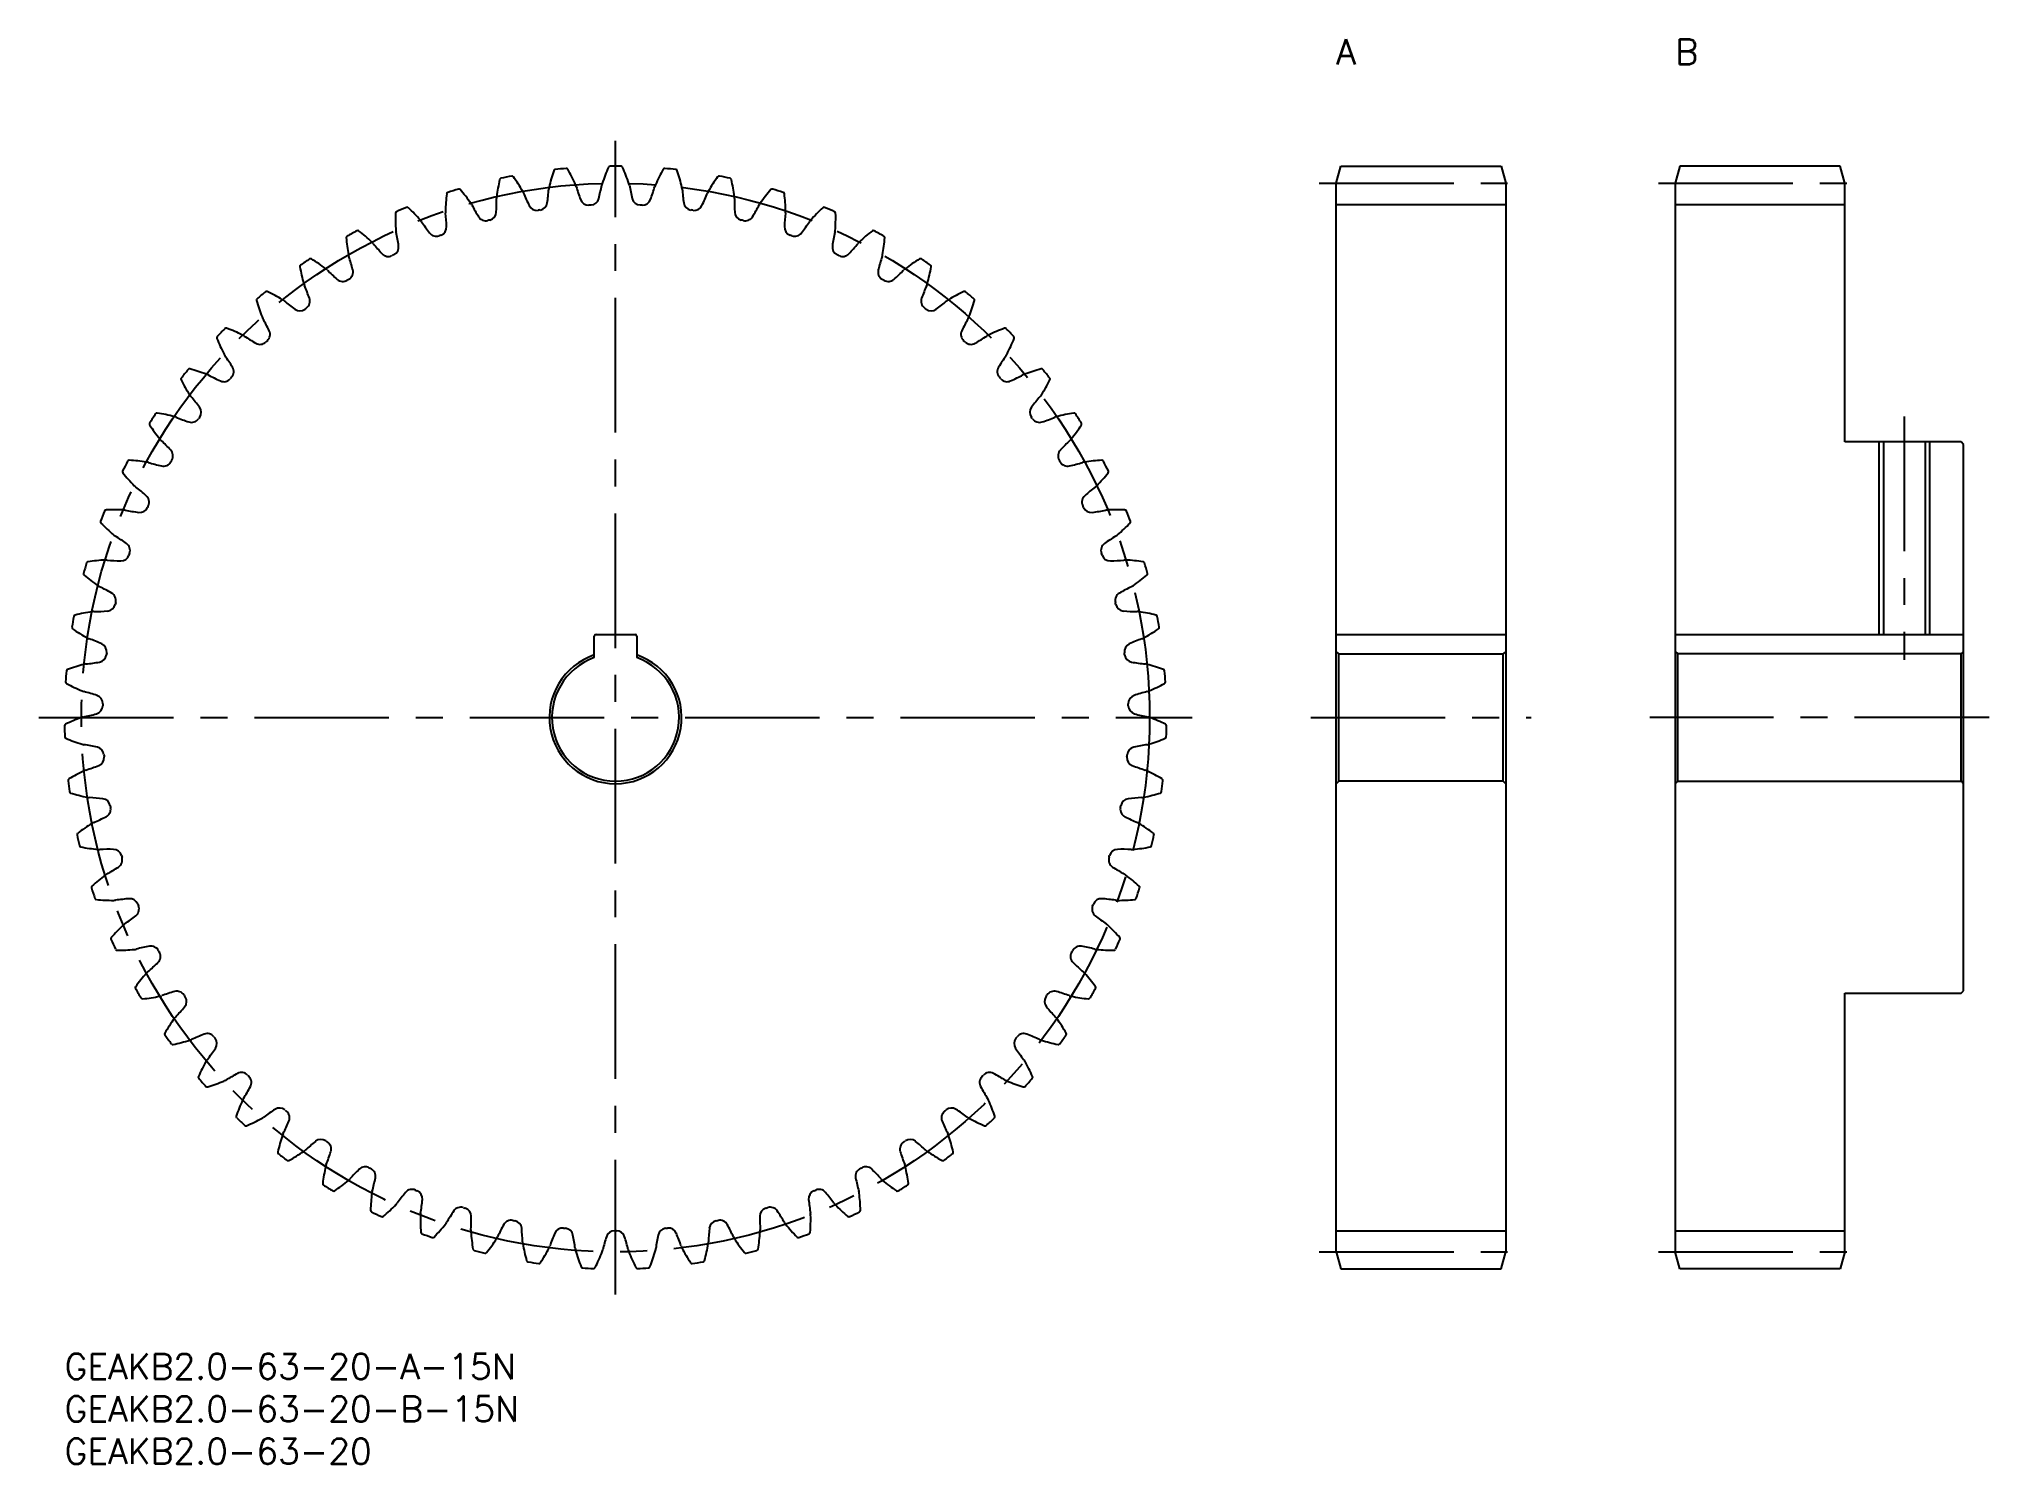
# Model space of a CAD drawing. Extents: x -3 to 227, y -13 to 155.
import ezdxf

# ---------------------------------------------------------------- set-up
doc = ezdxf.new("R2010")
doc.units = 0
doc.header["$LTSCALE"] = 0.5
doc.linetypes.add('CENTER', pattern=[50.8, 31.75, -6.35, 6.35, -6.35])
for name, color, linetype in [('MSM_CENTER', 1, 'CENTER'), ('MSM_CONTINUOUS', 7, 'CONTINUOUS'), ('MSM_NARROW', 5, 'CONTINUOUS'), ('MSM_PART_NUMBER', 7, 'CONTINUOUS')]:
    doc.layers.add(name, color=color, linetype=linetype)
doc.styles.get("Standard").update_dxf_attribs({"font": 'txt.shx', "height": 3, "bigfont": 'bigfont.shx'})

# ---------------------------------------------------------------- blocks, each defined once
blk = doc.blocks.new('*U2')
at = {"layer": 'MSM_PART_NUMBER'}
blk.add_text('GEAKB2.0-63-20-A-15N', height=3, dxfattribs=at).set_placement((0, -3))
blk = doc.blocks.new('*U3')
at = {"layer": 'MSM_PART_NUMBER'}
blk.add_text('GEAKB2.0-63-20-B-15N', height=3, dxfattribs=at).set_placement((0, -8))
blk = doc.blocks.new('*U4')
at = {"layer": 'MSM_PART_NUMBER'}
blk.add_text('GEAKB2.0-63-20', height=3, dxfattribs=at).set_placement((0, -13))
blk = doc.blocks.new('*U5')
at = {"layer": 'MSM_PART_NUMBER'}
blk.add_text('A', height=3, dxfattribs=at).set_placement((150, 152))
blk = doc.blocks.new('*U6')
at = {"layer": 'MSM_PART_NUMBER'}
blk.add_text('B', height=3, dxfattribs=at).set_placement((190, 152))

msp = doc.modelspace()

# ---------------------------------------------------------------- linework, layer by layer
at = {"layer": 'MSM_CENTER'}
for p, q in [((65, 7), (65, 143)), ((148, 138), (172, 138)), ((188, 138), (212, 138)), ((217, 110.5), (217, 81.8)), ((-3, 75), (133, 75)), ((147, 75), (173, 75)), ((227, 75), (187, 75)), ((148, 12), (172, 12)), ((188, 12), (212, 12))]:
    msp.add_line(p, q, dxfattribs=at)
msp.add_circle((65, 75), 63, dxfattribs=at)
at = {"layer": 'MSM_CONTINUOUS'}
for p, q in [((150, 138), (150.54, 140)), ((150, 12), (150, 138)), ((150.54, 140), (169.46, 140)), ((169.46, 140), (170, 138)), ((170, 138), (170, 12)), ((190.54, 140), (190, 138)), ((190, 138), (190, 12)), ((209.46, 140), (190.54, 140)), ((210, 138), (209.46, 140)), ((210, 107.5), (210, 138)), ((150, 135.5), (170, 135.5)), ((190, 135.5), (210, 135.5)), ((223.7, 107.5), (210, 107.5)), ((214.54, 107.5), (214.54, 84.8)), ((219.46, 107.5), (219.46, 84.8)), ((224, 107.2), (223.7, 107.5)), ((224, 42.8), (224, 107.2)), ((62.5, 82.07), (62.5, 84.6)), ((62.7, 84.8), (67.3, 84.8)), ((67.5, 84.6), (67.5, 82.07)), ((150, 84.8), (170, 84.8)), ((190, 84.8), (224, 84.8)), ((150.3, 82.5), (150, 82.8)), ((150.3, 82.5), (169.7, 82.5)), ((150.3, 67.5), (150.3, 82.5)), ((170, 82.8), (169.7, 82.5)), ((169.7, 67.5), (169.7, 82.5)), ((190, 82.8), (190.3, 82.5)), ((190.3, 67.5), (190.3, 82.5)), ((223.7, 82.5), (190.3, 82.5)), ((223.7, 82.5), (224, 82.8)), ((223.7, 67.5), (223.7, 82.5)), ((150, 67.2), (150.3, 67.5)), ((169.7, 67.5), (150.3, 67.5)), ((169.7, 67.5), (170, 67.2)), ((190.3, 67.5), (190, 67.2)), ((190.3, 67.5), (223.7, 67.5)), ((224, 67.2), (223.7, 67.5)), ((210, 42.5), (223.7, 42.5)), ((210, 12), (210, 42.5)), ((223.7, 42.5), (224, 42.8)), ((150, 14.5), (170, 14.5)), ((190, 14.5), (210, 14.5)), ((150, 12), (150.54, 10)), ((169.46, 10), (170, 12)), ((190.54, 10), (190, 12)), ((210, 12), (209.46, 10)), ((150.54, 10), (169.46, 10)), ((209.46, 10), (190.54, 10))]:
    msp.add_line(p, q, dxfattribs=at)
for centre, radius, start, end in [((71.82, 133.81), 21, 167.2944, 172.8571), ((51.53, 138.38), 0.2, 101.9994, 167.2945), ((65, 75), 65, 100.8573, 101.9998), ((52.79, 138.64), 0.2, 35.5627, 100.8573), ((35.87, 126.54), 21, 30, 35.5627), ((77.64, 132.84), 21, 161.5802, 167.1429), ((57.91, 139.41), 0.2, 96.2851, 161.5802), ((65, 75), 65, 95.143, 96.2855), ((59.19, 139.54), 0.2, 29.8484, 95.143), ((41.15, 129.19), 21, 24.2857, 29.8484), ((83.34, 131.29), 21, 155.8659, 161.4286), ((64.35, 139.8), 0.2, 90.5712, 155.8659), ((65, 75), 65, 89.4288, 90.5712), ((65.65, 139.8), 0.2, 24.1341, 89.4288), ((46.66, 131.29), 21, 18.5714, 24.1341), ((88.85, 129.19), 21, 150.1516, 155.7143), ((70.81, 139.54), 0.2, 84.857, 150.1516), ((65, 75), 65, 83.7145, 84.857), ((72.09, 139.41), 0.2, 18.4198, 83.7145), ((52.36, 132.84), 21, 12.8571, 18.4198), ((94.13, 126.54), 21, 144.4373, 150), ((77.21, 138.64), 0.2, 79.1423, 144.4373), ((65, 75), 65, 78.0002, 79.1427), ((78.47, 138.38), 0.2, 12.7056, 78.0002), ((58.18, 133.81), 21, 7.1429, 12.7056), ((65.93, 134.2), 21, 173.0087, 178.5714), ((45.28, 136.73), 0.2, 107.7141, 173.0088), ((65, 75), 65, 106.5716, 107.7141), ((46.52, 137.11), 0.2, 41.277, 106.5716), ((30.89, 123.39), 21, 35.7143, 41.277), ((25.77, 135.78), 25.2, 357.2692, 0.9234), ((52.63, 136.21), 1.66, 172.8571, 180.9233), ((52.63, 136.21), 1.66, 21.9338, 30), ((77.54, 146.25), 25.2, 201.9338, 205.588), ((32.02, 139.39), 25.2, 351.5549, 355.2091), ((58.78, 137.14), 1.66, 167.1428, 175.2091), ((58.78, 137.14), 1.66, 16.2195, 24.2857), ((84.57, 144.64), 25.2, 196.2195, 199.8737), ((61.81, 136.42), 1, 199.8737, 272.9724), ((62.06, 136.43), 1, 272.7419, 345.8406), ((38.59, 142.35), 25.2, 345.8406, 349.4948), ((65, 137.45), 1.66, 161.4285, 169.4948), ((65, 137.45), 1.66, 10.5052, 18.5714), ((91.41, 142.35), 25.2, 190.5052, 194.1594), ((67.94, 136.43), 1, 194.1594, 267.2581), ((68.19, 136.42), 1, 267.0276, 340.1263), ((45.43, 144.64), 25.2, 340.1263, 343.7805), ((71.22, 137.14), 1.66, 155.7143, 163.7805), ((71.22, 137.14), 1.66, 4.7909, 12.8572), ((97.98, 139.39), 25.2, 184.7909, 188.4451), ((52.46, 146.25), 25.2, 334.412, 338.0662), ((77.37, 136.21), 1.66, 150, 158.0662), ((77.37, 136.21), 1.66, 359.0767, 7.1429), ((104.23, 135.78), 25.2, 179.0766, 182.7308), ((99.11, 123.39), 21, 138.723, 144.2857), ((83.48, 137.11), 0.2, 73.428, 138.7231), ((65, 75), 65, 72.2859, 73.4284), ((84.72, 136.73), 0.2, 6.9913, 72.2859), ((64.07, 134.2), 21, 1.4286, 6.9913), ((60.03, 133.99), 21, 178.723, 184.2857), ((39.24, 134.46), 0.2, 113.4284, 178.723), ((65, 75), 65, 112.2859, 113.4284), ((40.43, 134.96), 0.2, 46.9913, 112.2859), ((26.24, 119.75), 21, 41.4286, 46.9913), ((40.74, 132.55), 1.66, 33.3624, 41.4286), ((63.17, 147.32), 25.2, 213.3624, 217.0165), ((46.59, 134.68), 1.66, 178.5714, 186.6376), ((19.91, 131.57), 25.2, 2.9835, 6.6376), ((46.59, 134.68), 1.66, 27.6481, 35.7143), ((70.38, 147.14), 25.2, 207.6481, 211.3022), ((49.7, 134.57), 1, 211.3022, 284.401), ((65, 75), 60.5, 104.1705, 104.401), ((49.94, 134.63), 1, 284.1705, 357.2692), ((55.71, 135.79), 1, 205.588, 278.6867), ((65, 75), 60.5, 98.4562, 98.6867), ((55.96, 135.83), 1, 278.4562, 351.5549), ((65, 75), 60.5, 92.7419, 92.9724), ((65, 75), 60.5, 87.0276, 87.2581), ((74.04, 135.83), 1, 188.4451, 261.5438), ((65, 75), 60.5, 81.3133, 81.5438), ((74.29, 135.79), 1, 261.3133, 334.412), ((80.06, 134.63), 1, 182.7308, 255.8295), ((65, 75), 60.5, 75.599, 75.8295), ((80.3, 134.57), 1, 255.5991, 328.6978), ((59.62, 147.14), 25.2, 328.6978, 332.3519), ((83.41, 134.68), 1.66, 144.2857, 152.3519), ((110.09, 131.57), 25.2, 173.3624, 177.0165), ((83.41, 134.68), 1.66, 353.3624, 1.4286), ((66.83, 147.32), 25.2, 322.9835, 326.6376), ((89.26, 132.55), 1.66, 138.5714, 146.6376), ((103.76, 119.75), 21, 133.0087, 138.5714), ((89.57, 134.96), 0.2, 67.7141, 133.0088), ((65, 75), 65, 66.5716, 67.7141), ((90.76, 134.46), 0.2, 1.277, 66.5716), ((69.97, 133.99), 21, 355.7143, 1.277), ((33.44, 131.6), 0.2, 119.1423, 184.4373), ((54.18, 133.21), 21, 184.4373, 190), ((65, 75), 65, 118.0002, 119.1427), ((34.58, 132.21), 0.2, 52.7056, 118.0002), ((21.98, 115.67), 21, 47.1429, 52.7056), ((40.74, 132.55), 1.66, 184.2857, 192.3519), ((14.51, 126.8), 25.2, 8.6978, 12.3519), ((43.85, 132.75), 1, 217.0165, 290.1152), ((65, 75), 60.5, 109.8848, 110.1152), ((44.08, 132.83), 1, 289.8848, 2.9835), ((85.92, 132.83), 1, 177.0165, 250.1152), ((65, 75), 60.5, 69.8848, 70.1152), ((86.15, 132.75), 1, 249.8848, 322.9835), ((115.49, 126.8), 25.2, 167.6481, 171.3022), ((89.26, 132.55), 1.66, 347.6481, 355.7143), ((108.02, 115.67), 21, 127.2944, 132.8571), ((95.42, 132.21), 0.2, 61.9994, 127.2945), ((65, 75), 65, 60.8573, 61.9998), ((75.82, 133.21), 21, 350, 355.5627), ((96.56, 131.6), 0.2, 355.5627, 60.8574), ((65, 75), 65, 123.7145, 124.857), ((29.03, 128.9), 0.2, 58.4198, 123.7145), ((18.14, 111.18), 21, 52.8571, 58.4198), ((35.13, 129.85), 1.66, 190, 198.0662), ((9.6, 121.52), 25.2, 14.412, 18.0662), ((35.13, 129.85), 1.66, 39.0767, 47.1429), ((55.98, 146.78), 25.2, 219.0766, 222.7308), ((38.2, 130.36), 1, 222.7308, 295.8295), ((65, 75), 60.5, 115.599, 115.8295), ((38.43, 130.46), 1, 295.599, 8.6978), ((91.57, 130.46), 1, 171.3022, 244.401), ((65, 75), 60.5, 64.1705, 64.401), ((91.8, 130.36), 1, 244.1705, 317.2692), ((74.02, 146.78), 25.2, 317.2692, 320.9234), ((94.87, 129.85), 1.66, 132.8571, 140.9233), ((120.4, 121.52), 25.2, 161.9338, 165.588), ((94.87, 129.85), 1.66, 341.9338, 350), ((111.86, 111.18), 21, 121.5802, 127.1429), ((100.97, 128.9), 0.2, 56.2855, 121.5802), ((65, 75), 65, 55.143, 56.2855), ((27.96, 128.17), 0.2, 124.8566, 190.1516), ((48.44, 131.84), 21, 190.1516, 195.7143), ((29.82, 126.6), 1.66, 44.7909, 52.8572), ((48.88, 145.52), 25.2, 224.7909, 228.4451), ((32.83, 127.41), 1, 228.4451, 301.5438), ((65, 75), 60.5, 121.3133, 121.5438), ((33.04, 127.54), 1, 301.3133, 14.412), ((96.96, 127.54), 1, 165.588, 238.6867), ((65, 75), 60.5, 58.4562, 58.6867), ((97.17, 127.41), 1, 238.4562, 311.5549), ((81.12, 145.52), 25.2, 311.5549, 315.2091), ((100.18, 126.6), 1.66, 127.1428, 135.2091), ((81.56, 131.84), 21, 344.2857, 349.8484), ((102.04, 128.17), 0.2, 349.8484, 55.143), ((22.85, 124.22), 0.2, 130.5712, 195.8659), ((65, 75), 65, 129.4288, 130.5712), ((23.84, 125.05), 0.2, 64.1341, 129.4288), ((14.77, 106.34), 21, 58.5714, 64.1341), ((24.86, 122.84), 1.66, 50.5052, 58.5714), ((29.82, 126.6), 1.66, 195.7143, 203.7805), ((5.24, 115.77), 25.2, 20.1263, 23.7805), ((27.96, 124.1), 1, 307.0276, 20.1263), ((102.04, 124.1), 1, 159.8737, 232.9724), ((124.76, 115.77), 25.2, 156.2195, 159.8737), ((100.18, 126.6), 1.66, 336.2195, 344.2857), ((105.14, 122.84), 1.66, 121.4286, 129.4948), ((115.23, 106.34), 21, 115.8659, 121.4286), ((106.16, 125.05), 0.2, 50.5712, 115.8659), ((65, 75), 65, 49.4288, 50.5712), ((107.15, 124.22), 0.2, 344.1341, 49.4288), ((42.86, 129.91), 21, 195.8659, 201.4286), ((24.86, 122.84), 1.66, 201.4285, 209.4948), ((1.48, 109.62), 25.2, 25.8406, 29.4948), ((41.94, 143.57), 25.2, 230.5052, 234.1594), ((27.77, 123.95), 1, 234.1594, 307.2581), ((65, 75), 60.5, 127.0276, 127.2581), ((65, 75), 60.5, 52.7419, 52.9724), ((102.23, 123.95), 1, 232.7419, 305.8406), ((88.06, 143.57), 25.2, 305.8406, 309.4948), ((128.52, 109.62), 25.2, 150.5052, 154.1594), ((105.14, 122.84), 1.66, 330.5052, 338.5714), ((87.14, 129.91), 21, 338.5714, 344.1341), ((18.16, 119.78), 0.2, 136.2855, 201.5802), ((37.51, 127.43), 21, 201.5802, 207.1429), ((65, 75), 65, 135.143, 136.2855), ((19.07, 120.71), 0.2, 69.8484, 135.143), ((11.9, 101.18), 21, 64.2857, 69.8484), ((20.29, 118.61), 1.66, 56.2195, 64.2857), ((35.22, 140.93), 25.2, 236.2195, 239.8737), ((23.26, 120.17), 1, 312.7419, 25.8406), ((106.74, 120.17), 1, 154.1594, 227.2581), ((94.78, 140.93), 25.2, 300.1263, 303.7805), ((109.71, 118.61), 1.66, 115.7143, 123.7805), ((118.1, 101.18), 21, 110.1516, 115.7143), ((110.93, 120.71), 0.2, 44.857, 110.1516), ((65, 75), 65, 43.7145, 44.857), ((92.49, 127.43), 21, 332.8571, 338.4198), ((111.84, 119.78), 0.2, 338.4198, 43.7145), ((20.29, 118.61), 1.66, 207.1428, 215.2091), ((-1.65, 103.12), 25.2, 31.5549, 35.2091), ((23.08, 120), 1, 239.8737, 312.9724), ((65, 75), 60.5, 132.7419, 132.9724), ((65, 75), 60.5, 47.0276, 47.2581), ((106.92, 120), 1, 227.0276, 300.1263), ((131.65, 103.12), 25.2, 144.7909, 148.4451), ((109.71, 118.61), 1.66, 324.7909, 332.8572), ((13.94, 114.9), 0.2, 141.9998, 207.2945), ((65, 75), 65, 140.8573, 141.9998), ((14.74, 115.91), 0.2, 75.5627, 140.8573), ((9.56, 95.76), 21, 70, 75.5627), ((16.17, 113.94), 1.66, 61.9338, 70), ((28.81, 137.64), 25.2, 241.9338, 245.588), ((65, 75), 60.5, 138.4562, 138.6867), ((18.97, 115.79), 1, 318.4562, 31.5549), ((111.03, 115.79), 1, 148.4451, 221.5438), ((65, 75), 60.5, 41.3133, 41.5438), ((101.19, 137.64), 25.2, 294.412, 298.0662), ((113.83, 113.94), 1.66, 110, 118.0662), ((120.44, 95.76), 21, 104.4373, 110), ((115.26, 115.91), 0.2, 39.1427, 104.4373), ((65, 75), 65, 38.0002, 39.1427), ((116.06, 114.9), 0.2, 332.7056, 38.0002), ((32.42, 124.43), 21, 207.2944, 212.8571), ((16.17, 113.94), 1.66, 212.8571, 220.9233), ((-4.12, 96.35), 25.2, 37.2692, 40.9234), ((18.81, 115.6), 1, 245.588, 318.6867), ((111.19, 115.6), 1, 221.3133, 294.412), ((134.12, 96.35), 25.2, 139.0766, 142.7308), ((113.83, 113.94), 1.66, 319.0767, 327.1429), ((97.58, 124.43), 21, 327.1429, 332.7056), ((65, 75), 65, 146.5716, 147.7141), ((10.92, 110.7), 0.2, 81.277, 146.5716), ((7.77, 90.14), 21, 75.7143, 81.277), ((12.54, 108.88), 1.66, 67.6481, 75.7143), ((22.75, 133.72), 25.2, 247.6481, 251.3022), ((65, 75), 60.5, 144.1705, 144.401), ((15.14, 111), 1, 324.1705, 37.2692), ((114.86, 111), 1, 142.7308, 215.8295), ((65, 75), 60.5, 35.599, 35.8295), ((107.25, 133.72), 25.2, 288.6978, 292.3519), ((117.46, 108.88), 1.66, 104.2857, 112.3519), ((122.23, 90.14), 21, 98.723, 104.2857), ((119.08, 110.7), 0.2, 33.4284, 98.723), ((65, 75), 65, 32.2859, 33.4284), ((10.22, 109.61), 0.2, 147.7141, 213.0087), ((27.66, 120.94), 21, 213.0087, 218.5714), ((14.99, 110.8), 1, 251.3022, 324.401), ((115.01, 110.8), 1, 215.5991, 288.6978), ((102.34, 120.94), 21, 321.4286, 326.9913), ((119.78, 109.61), 0.2, 326.9913, 32.2859), ((12.54, 108.88), 1.66, 218.5714, 226.6376), ((-5.9, 89.36), 25.2, 42.9835, 46.6376), ((11.8, 105.86), 1, 329.8847, 42.9835), ((118.2, 105.86), 1, 137.0165, 210.1152), ((135.9, 89.36), 25.2, 133.3624, 137.0165), ((117.46, 108.88), 1.66, 313.3624, 321.4286), ((7.04, 103.99), 0.2, 153.4284, 218.723), ((65, 75), 65, 152.2859, 153.4284), ((23.27, 117), 21, 218.723, 224.2857), ((7.63, 105.14), 0.2, 86.9913, 152.2859), ((6.54, 84.36), 21, 81.4286, 86.9913), ((9.43, 103.49), 1.66, 73.3624, 81.4286), ((17.11, 129.22), 25.2, 253.3624, 257.0165), ((11.68, 105.64), 1, 257.0165, 330.1152), ((65, 75), 60.5, 149.8848, 150.1152), ((65, 75), 60.5, 29.8848, 30.1152), ((118.32, 105.64), 1, 209.8848, 282.9835), ((112.89, 129.22), 25.2, 282.9835, 286.6376), ((120.57, 103.49), 1.66, 98.5714, 106.6376), ((123.46, 84.36), 21, 93.0087, 98.5714), ((106.73, 117), 21, 315.7143, 321.277), ((122.37, 105.14), 0.2, 27.7141, 93.0088), ((65, 75), 65, 26.5716, 27.7141), ((122.96, 103.99), 0.2, 321.277, 26.5716), ((9.43, 103.49), 1.66, 224.2857, 232.3519), ((-6.98, 82.23), 25.2, 48.6978, 52.3519), ((136.98, 82.23), 25.2, 127.6481, 131.3022), ((120.57, 103.49), 1.66, 307.6481, 315.7143), ((65, 75), 65, 158.0002, 159.1427), ((4.92, 99.27), 0.2, 92.7056, 158.0002), ((5.9, 78.5), 21, 87.1429, 92.7056), ((6.86, 97.82), 1.66, 79.0767, 87.1429), ((11.95, 124.19), 25.2, 259.0766, 262.7308), ((8.89, 100.18), 1, 262.7308, 335.8295), ((8.99, 100.41), 1, 335.599, 48.6978), ((65, 75), 60.5, 155.599, 155.8295), ((121.01, 100.41), 1, 131.3022, 204.401), ((65, 75), 60.5, 24.1705, 24.401), ((121.11, 100.18), 1, 204.1705, 277.2692), ((118.05, 124.19), 25.2, 277.2692, 280.9234), ((123.14, 97.82), 1.66, 92.8571, 100.9233), ((124.1, 78.5), 21, 87.2944, 92.8571), ((125.08, 99.27), 0.2, 21.9998, 87.2945), ((65, 75), 65, 20.8573, 21.9998), ((4.45, 98.07), 0.2, 159.1427, 224.4373), ((19.3, 112.63), 21, 224.4373, 230), ((110.7, 112.63), 21, 310, 315.5627), ((125.55, 98.07), 0.2, 315.5627, 20.8574), ((6.86, 97.82), 1.66, 230, 238.0662), ((-7.34, 75.02), 25.2, 54.412, 58.0662), ((6.74, 94.7), 1, 341.3133, 54.412), ((65, 75), 60.5, 161.3133, 161.5438), ((123.26, 94.7), 1, 125.588, 198.6867), ((65, 75), 60.5, 18.4562, 18.6867), ((137.34, 75.02), 25.2, 121.9338, 125.588), ((123.14, 97.82), 1.66, 301.9338, 310), ((65, 75), 65, 163.7145, 164.857), ((2.8, 93.17), 0.2, 98.4198, 163.7145), ((5.85, 72.6), 21, 92.8571, 98.4198), ((4.88, 91.91), 1.66, 84.7909, 92.8572), ((7.32, 118.66), 25.2, 264.7909, 268.4451), ((6.66, 94.47), 1, 268.4451, 341.5438), ((123.34, 94.47), 1, 198.4562, 271.5549), ((122.68, 118.66), 25.2, 271.5549, 275.2091), ((125.12, 91.91), 1.66, 87.1428, 95.2091), ((124.15, 72.6), 21, 81.5802, 87.1429), ((127.2, 93.17), 0.2, 16.2855, 81.5802), ((65, 75), 65, 15.143, 16.2855), ((2.45, 91.93), 0.2, 164.857, 230.1516), ((15.78, 107.9), 21, 230.1516, 235.7143), ((4.88, 91.91), 1.66, 235.7143, 243.7805), ((-6.98, 67.82), 25.2, 60.1263, 63.7805), ((136.98, 67.82), 25.2, 116.2195, 119.8737), ((125.12, 91.91), 1.66, 296.2195, 304.2857), ((114.22, 107.9), 21, 304.2857, 309.8484), ((127.55, 91.93), 0.2, 309.8484, 15.1431), ((6.38, 66.72), 21, 98.5714, 104.1341), ((3.5, 85.84), 1.66, 90.5052, 98.5714), ((3.26, 112.7), 25.2, 270.5052, 274.1594), ((5.01, 88.56), 1, 274.1594, 347.2581), ((5.07, 88.81), 1, 347.0276, 60.1263), ((65, 75), 60.5, 167.0276, 167.2581), ((124.93, 88.81), 1, 119.8737, 192.9724), ((65, 75), 60.5, 12.7419, 12.9724), ((124.99, 88.56), 1, 192.7419, 265.8406), ((126.74, 112.7), 25.2, 265.8406, 269.4948), ((126.5, 85.84), 1.66, 81.4286, 89.4948), ((123.62, 66.72), 21, 75.8659, 81.4286), ((65, 75), 65, 169.4288, 170.5712), ((1.08, 85.62), 0.2, 170.5712, 235.8659), ((12.75, 102.83), 21, 235.8659, 241.4286), ((1.3, 86.89), 0.2, 104.1341, 169.4288), ((117.25, 102.83), 21, 298.5714, 304.1341), ((128.7, 86.89), 0.2, 10.5709, 75.8659), ((65, 75), 65, 9.4288, 10.5712), ((128.92, 85.62), 0.2, 304.1341, 9.4288), ((3.5, 85.84), 1.66, 241.4286, 249.4948), ((-5.91, 60.69), 25.2, 65.8406, 69.4948), ((3.99, 82.77), 1, 352.7419, 65.8406), ((62.7, 84.6), 0.2, 90, 180), ((67.3, 84.6), 0.2, 0, 90), ((126.01, 82.77), 1, 114.1594, 187.2581), ((135.91, 60.69), 25.2, 110.5052, 114.1594), ((126.5, 85.84), 1.66, 290.5052, 298.5714), ((65, 75), 65, 175.143, 176.2855), ((0.43, 80.49), 0.2, 109.8484, 175.143), ((7.49, 60.92), 21, 104.2857, 109.8484), ((2.72, 79.67), 1.66, 96.2195, 104.2857), ((-0.19, 106.37), 25.2, 276.2195, 279.8737), ((3.96, 82.52), 1, 279.8737, 352.9724), ((65, 75), 60.5, 172.7419, 172.9724), ((65, 75), 7.8, 108.6939, 71.3061), ((65, 75), 7.5, 109.4712, 70.5288), ((65, 75), 60.5, 7.0276, 7.2581), ((126.04, 82.52), 1, 187.0276, 260.1263), ((130.19, 106.37), 25.2, 260.1263, 263.7805), ((127.28, 79.67), 1.66, 75.7143, 83.7805), ((122.51, 60.92), 21, 70.1516, 75.7143), ((129.57, 80.49), 0.2, 4.857, 70.1516), ((65, 75), 65, 3.7145, 4.857), ((0.34, 79.2), 0.2, 176.2855, 241.5802), ((10.24, 97.49), 21, 241.5802, 247.1429), ((119.76, 97.49), 21, 292.8571, 298.4198), ((129.66, 79.2), 0.2, 298.4198, 3.7145), ((2.72, 79.67), 1.66, 247.1428, 255.2091), ((-4.13, 53.7), 25.2, 71.5549, 75.2091), ((3.52, 76.41), 1, 285.588, 358.6867), ((3.52, 76.66), 1, 358.4562, 71.5549), ((65, 75), 60.5, 178.4562, 178.6867), ((126.48, 76.66), 1, 108.4451, 181.5438), ((65, 75), 60.5, 1.3133, 1.5438), ((126.48, 76.41), 1, 181.3133, 254.412), ((134.13, 53.7), 25.2, 104.7909, 108.4451), ((127.28, 79.67), 1.66, 284.7909, 292.8572), ((0.21, 74.03), 0.2, 115.5627, 180.8573), ((65, 75), 65, 180.8573, 181.9998), ((9.18, 55.27), 21, 110, 115.5627), ((2.57, 73.44), 1.66, 101.9338, 110), ((-2.99, 99.72), 25.2, 281.9338, 285.588), ((132.99, 99.72), 25.2, 254.412, 258.0662), ((127.43, 73.44), 1.66, 70, 78.0662), ((120.82, 55.27), 21, 64.4373, 70), ((129.79, 74.03), 0.2, 359.1423, 64.4373), ((65, 75), 65, 358.0002, 359.1427), ((0.24, 72.74), 0.2, 181.9994, 247.2945), ((8.27, 91.93), 21, 247.2944, 252.8571), ((2.57, 73.44), 1.66, 252.8571, 260.9233), ((-1.67, 46.92), 25.2, 77.2692, 80.9234), ((3.66, 70.53), 1, 4.1705, 77.2692), ((126.34, 70.53), 1, 102.7308, 175.8295), ((131.67, 46.92), 25.2, 99.0766, 102.7308), ((127.43, 73.44), 1.66, 279.0767, 287.1429), ((121.73, 91.93), 21, 287.1429, 292.7056), ((129.76, 72.74), 0.2, 292.7056, 358.0002), ((-5.11, 92.83), 25.2, 287.6481, 291.3022), ((3.68, 70.28), 1, 291.3022, 4.401), ((65, 75), 60.5, 184.1705, 184.401), ((65, 75), 60.5, 355.599, 355.8295), ((126.32, 70.28), 1, 175.5991, 248.6978), ((135.11, 92.83), 25.2, 248.6978, 252.3519), ((0.63, 67.58), 0.2, 121.277, 186.5716), ((65, 75), 65, 186.5716, 187.7141), ((11.42, 49.81), 21, 115.7143, 121.277), ((3.03, 67.23), 1.66, 107.6481, 115.7143), ((126.97, 67.23), 1.66, 64.2857, 72.3519), ((118.58, 49.81), 21, 58.723, 64.2857), ((65, 75), 65, 352.2859, 353.4284), ((129.37, 67.58), 0.2, 353.4284, 58.723), ((0.79, 66.3), 0.2, 187.7137, 253.0087), ((6.86, 86.19), 21, 253.0087, 258.5714), ((3.03, 67.23), 1.66, 258.5714, 266.6376), ((1.46, 40.42), 25.2, 82.9835, 86.6376), ((4.41, 64.44), 1, 9.8847, 82.9835), ((65, 75), 60.5, 189.8848, 190.1152), ((65, 75), 60.5, 349.8848, 350.1152), ((125.59, 64.44), 1, 97.0165, 170.1152), ((128.54, 40.42), 25.2, 93.3624, 97.0165), ((126.97, 67.23), 1.66, 273.3624, 281.4286), ((123.14, 86.19), 21, 281.4286, 286.9913), ((129.21, 66.3), 0.2, 286.9913, 352.2859), ((14.2, 44.6), 21, 121.4286, 126.9913), ((4.11, 61.1), 1.66, 113.3624, 121.4286), ((-6.54, 85.76), 25.2, 293.3624, 297.0165), ((4.46, 64.2), 1, 297.0165, 10.1152), ((125.54, 64.2), 1, 169.8848, 242.9835), ((136.54, 85.76), 25.2, 242.9835, 246.6376), ((125.89, 61.1), 1.66, 58.5714, 66.6376), ((115.8, 44.6), 21, 53.0087, 58.5714), ((1.68, 61.21), 0.2, 126.9913, 192.2859), ((65, 75), 65, 192.2859, 193.4284), ((1.97, 59.95), 0.2, 193.428, 258.723), ((128.03, 59.95), 0.2, 281.277, 346.5716), ((65, 75), 65, 346.5716, 347.7141), ((128.32, 61.21), 0.2, 347.7137, 53.0088), ((6.04, 80.35), 21, 258.723, 264.2857), ((4.11, 61.1), 1.66, 264.2857, 272.3519), ((5.22, 34.27), 25.2, 88.6978, 92.3519), ((5.77, 58.46), 1, 15.5991, 88.6978), ((5.83, 58.22), 1, 302.7308, 15.8295), ((65, 75), 60.5, 195.599, 195.8295), ((124.17, 58.22), 1, 164.1705, 237.2692), ((65, 75), 60.5, 344.1705, 344.401), ((124.23, 58.46), 1, 91.3022, 164.401), ((124.78, 34.27), 25.2, 87.6481, 91.3022), ((125.89, 61.1), 1.66, 267.6481, 275.7143), ((123.96, 80.35), 21, 275.7143, 281.277), ((17.48, 39.69), 21, 127.1429, 132.7056), ((5.8, 55.11), 1.66, 119.0767, 127.1429), ((-7.25, 78.58), 25.2, 299.0766, 302.7308), ((137.25, 78.58), 25.2, 237.2692, 240.9234), ((124.2, 55.11), 1.66, 52.8571, 60.9233), ((112.52, 39.69), 21, 47.2944, 52.8571), ((3.37, 54.98), 0.2, 132.7056, 198.0002), ((65, 75), 65, 198.0002, 199.1427), ((3.78, 53.75), 0.2, 199.1431, 264.4373), ((5.8, 74.45), 21, 264.4373, 270), ((5.8, 55.11), 1.66, 270, 278.0662), ((9.57, 28.52), 25.2, 94.412, 98.0662), ((7.71, 52.65), 1, 21.3133, 94.412), ((65, 75), 60.5, 201.3133, 201.5438), ((65, 75), 60.5, 338.4562, 338.6867), ((122.29, 52.65), 1, 85.588, 158.6867), ((120.43, 28.52), 25.2, 81.9338, 85.588), ((124.2, 55.11), 1.66, 261.9338, 270), ((124.2, 74.45), 21, 270, 275.5627), ((126.22, 53.75), 0.2, 275.5627, 340.8573), ((65, 75), 65, 340.8573, 341.9998), ((126.63, 54.98), 0.2, 341.9994, 47.2945), ((8.07, 49.31), 1.66, 124.7909, 132.8572), ((-7.25, 71.37), 25.2, 304.7909, 308.4451), ((7.8, 52.42), 1, 308.4451, 21.5438), ((122.2, 52.42), 1, 158.4562, 231.5549), ((137.25, 71.37), 25.2, 231.5549, 235.2091), ((121.93, 49.31), 1.66, 47.1428, 55.2091), ((5.67, 48.94), 0.2, 138.4198, 203.7145), ((65, 75), 65, 203.7145, 204.857), ((21.23, 35.13), 21, 132.8571, 138.4198), ((108.77, 35.13), 21, 41.5802, 47.1429), ((65, 75), 65, 335.143, 336.2855), ((124.33, 48.94), 0.2, 336.2851, 41.5802), ((6.2, 47.76), 0.2, 204.8573, 270.1516), ((6.15, 68.56), 21, 270.1516, 275.7143), ((8.07, 49.31), 1.66, 275.7143, 283.7805), ((14.47, 23.23), 25.2, 100.1263, 103.7805), ((-6.53, 64.19), 25.2, 310.5052, 314.1594), ((10.22, 47.05), 1, 27.0276, 100.1263), ((10.33, 46.83), 1, 314.1594, 27.2581), ((65, 75), 60.5, 207.0276, 207.2581), ((119.67, 46.83), 1, 152.7419, 225.8406), ((65, 75), 60.5, 332.7419, 332.9724), ((119.78, 47.05), 1, 79.8737, 152.9724), ((136.53, 64.19), 25.2, 225.8406, 229.4948), ((115.53, 23.23), 25.2, 76.2195, 79.8737), ((121.93, 49.31), 1.66, 256.2195, 264.2857), ((123.85, 68.56), 21, 264.2857, 269.8484), ((123.8, 47.76), 0.2, 269.8484, 335.143), ((25.42, 30.97), 21, 138.5714, 144.1341), ((10.91, 43.77), 1.66, 130.5052, 138.5714), ((119.09, 43.77), 1.66, 41.4286, 49.4948), ((104.58, 30.97), 21, 35.8659, 41.4286), ((8.56, 43.16), 0.2, 144.1341, 209.4288), ((65, 75), 65, 209.4288, 210.5712), ((9.21, 42.04), 0.2, 210.5709, 275.8659), ((7.08, 62.73), 21, 275.8659, 281.4286), ((10.91, 43.77), 1.66, 281.4286, 289.4948), ((19.88, 18.46), 25.2, 105.8406, 109.4948), ((13.27, 41.74), 1, 32.7419, 105.8406), ((65, 75), 60.5, 212.7419, 212.9724), ((13.41, 41.53), 1, 319.8737, 32.9724), ((116.59, 41.53), 1, 147.0276, 220.1263), ((65, 75), 60.5, 327.0276, 327.2581), ((116.73, 41.74), 1, 74.1594, 147.2581), ((110.12, 18.46), 25.2, 70.5052, 74.1594), ((119.09, 43.77), 1.66, 250.5052, 258.5714), ((122.92, 62.73), 21, 258.5714, 264.1341), ((120.79, 42.04), 0.2, 264.1341, 329.4288), ((65, 75), 65, 329.4288, 330.5712), ((121.44, 43.16), 0.2, 330.5709, 35.8659), ((30, 27.25), 21, 144.2857, 149.8484), ((14.29, 38.54), 1.66, 136.2195, 144.2857), ((-5.1, 57.13), 25.2, 316.2195, 319.8737), ((135.1, 57.13), 25.2, 220.1263, 223.7805), ((115.71, 38.54), 1.66, 35.7143, 43.7805), ((100, 27.25), 21, 30.1516, 35.7143), ((12.01, 37.7), 0.2, 149.8484, 215.143), ((65, 75), 65, 215.143, 216.2855), ((8.59, 57.03), 21, 281.5802, 287.1429), ((14.29, 38.54), 1.66, 287.1428, 295.2091), ((25.73, 14.24), 25.2, 111.5549, 115.2091), ((16.84, 36.75), 1, 38.4562, 111.5549), ((65, 75), 60.5, 218.4562, 218.6867), ((16.99, 36.56), 1, 325.588, 38.6867), ((113.01, 36.56), 1, 141.3133, 214.412), ((65, 75), 60.5, 321.3133, 321.5438), ((113.16, 36.75), 1, 68.4451, 141.5438), ((104.27, 14.24), 25.2, 64.7909, 68.4451), ((115.71, 38.54), 1.66, 244.7909, 252.8572), ((121.41, 57.03), 21, 252.8571, 258.4198), ((65, 75), 65, 323.7145, 324.857), ((117.99, 37.7), 0.2, 324.8566, 30.1516), ((12.77, 36.65), 0.2, 216.2851, 281.5802), ((34.93, 24), 21, 150, 155.5627), ((18.17, 33.68), 1.66, 141.9338, 150), ((-2.97, 50.24), 25.2, 321.9338, 325.588), ((132.97, 50.24), 25.2, 214.412, 218.0662), ((111.83, 33.68), 1.66, 30, 38.0662), ((95.07, 24), 21, 24.4373, 30), ((117.23, 36.65), 0.2, 258.4198, 323.7145), ((15.99, 32.61), 0.2, 155.5627, 220.8573), ((65, 75), 65, 220.8573, 221.9998), ((18.17, 33.68), 1.66, 292.8571, 300.9233), ((31.98, 10.64), 25.2, 117.2692, 120.9234), ((20.89, 32.15), 1, 44.1705, 117.2692), ((65, 75), 60.5, 224.1705, 224.401), ((21.06, 31.97), 1, 331.3022, 44.401), ((108.94, 31.97), 1, 135.5991, 208.6978), ((65, 75), 60.5, 315.599, 315.8295), ((109.11, 32.15), 1, 62.7308, 135.8295), ((98.02, 10.64), 25.2, 59.0766, 62.7308), ((111.83, 33.68), 1.66, 239.0767, 247.1429), ((65, 75), 65, 318.0002, 319.1427), ((114.01, 32.61), 0.2, 319.1423, 24.4373), ((16.84, 31.64), 0.2, 221.9994, 287.2945), ((10.66, 51.5), 21, 287.2944, 292.8571), ((40.15, 21.26), 21, 155.7143, 161.277), ((22.52, 29.22), 1.66, 147.6481, 155.7143), ((-0.17, 43.59), 25.2, 327.6481, 331.3022), ((130.17, 43.59), 25.2, 208.6978, 212.3519), ((107.48, 29.22), 1.66, 24.2857, 32.3519), ((89.85, 21.26), 21, 18.723, 24.2857), ((119.34, 51.5), 21, 247.1429, 252.7056), ((113.16, 31.64), 0.2, 252.7056, 318.0002), ((20.45, 27.94), 0.2, 161.277, 226.5716), ((65, 75), 65, 226.5716, 227.7141), ((13.27, 46.21), 21, 293.0087, 298.5714), ((22.52, 29.22), 1.66, 298.5714, 306.6376), ((38.55, 7.67), 25.2, 122.9835, 126.6376), ((25.37, 27.97), 1, 49.8848, 122.9835), ((65, 75), 60.5, 229.8848, 230.1152), ((25.56, 27.81), 1, 337.0165, 50.1152), ((104.44, 27.81), 1, 129.8848, 202.9835), ((65, 75), 60.5, 309.8848, 310.1152), ((104.63, 27.97), 1, 57.0165, 130.1152), ((91.45, 7.67), 25.2, 53.3624, 57.0165), ((107.48, 29.22), 1.66, 233.3624, 241.4286), ((116.73, 46.21), 21, 241.4286, 246.9913), ((65, 75), 65, 312.2859, 313.4284), ((109.55, 27.94), 0.2, 313.428, 18.723), ((21.4, 27.06), 0.2, 227.7137, 293.0088), ((45.63, 19.06), 21, 161.4286, 166.9913), ((27.29, 25.22), 1.66, 153.3624, 161.4286), ((3.28, 37.26), 25.2, 333.3624, 337.0165), ((126.72, 37.26), 25.2, 202.9835, 206.6376), ((102.71, 25.22), 1.66, 18.5714, 26.6376), ((84.37, 19.06), 21, 13.0087, 18.5714), ((108.6, 27.06), 0.2, 246.9913, 312.2859), ((25.36, 23.74), 0.2, 166.9913, 232.2859), ((65, 75), 65, 232.2859, 233.4284), ((16.39, 41.2), 21, 298.723, 304.2857), ((27.29, 25.22), 1.66, 304.2857, 312.3519), ((45.38, 5.37), 25.2, 128.6978, 132.3519), ((30.25, 24.26), 1, 55.5991, 128.6978), ((65, 75), 60.5, 235.599, 235.8295), ((7.35, 31.3), 25.2, 339.0766, 342.7308), ((30.46, 24.12), 1, 342.7308, 55.8295), ((99.54, 24.12), 1, 124.1705, 197.2692), ((122.65, 31.3), 25.2, 197.2692, 200.9234), ((65, 75), 60.5, 304.1705, 304.401), ((99.75, 24.26), 1, 51.3022, 124.401), ((84.62, 5.37), 25.2, 47.6481, 51.3022), ((102.71, 25.22), 1.66, 227.6481, 235.7143), ((113.61, 41.2), 21, 235.7143, 241.277), ((65, 75), 65, 306.5716, 307.7141), ((104.64, 23.74), 0.2, 307.7137, 13.0088), ((26.39, 22.96), 0.2, 233.428, 298.723), ((51.29, 17.41), 21, 167.1429, 172.7056), ((32.43, 21.71), 1.66, 159.0767, 167.1429), ((52.41, 3.76), 25.2, 134.412, 138.0662), ((35.48, 21.05), 1, 61.3133, 134.412), ((65, 75), 60.5, 241.3133, 241.5438), ((35.7, 20.93), 1, 348.4451, 61.5438), ((11.99, 25.78), 25.2, 344.7909, 348.4451), ((94.3, 20.93), 1, 118.4562, 191.5549), ((118.01, 25.78), 25.2, 191.5549, 195.2091), ((65, 75), 60.5, 298.4562, 298.6867), ((94.52, 21.05), 1, 45.588, 118.6867), ((77.59, 3.76), 25.2, 41.9338, 45.588), ((97.57, 21.71), 1.66, 12.8571, 20.9233), ((78.71, 17.41), 21, 7.2944, 12.8571), ((103.61, 22.96), 0.2, 241.277, 306.5716), ((30.66, 20.05), 0.2, 172.7056, 238.0002), ((65, 75), 65, 238.0002, 239.1427), ((31.76, 19.37), 0.2, 239.1427, 304.4373), ((20, 36.53), 21, 304.4373, 310), ((32.43, 21.71), 1.66, 310, 318.0662), ((57.1, 16.33), 21, 172.8571, 178.4198), ((37.9, 18.73), 1.66, 164.7909, 172.8572), ((59.57, 2.86), 25.2, 140.1263, 143.7805), ((41, 18.38), 1, 67.0276, 140.1263), ((65, 75), 60.5, 247.0276, 247.2581), ((41.23, 18.28), 1, 354.1594, 67.2581), ((88.77, 18.28), 1, 112.7419, 185.8406), ((65, 75), 60.5, 292.7419, 292.9724), ((89, 18.38), 1, 39.8737, 112.9724), ((70.43, 2.86), 25.2, 36.2195, 39.8737), ((92.1, 18.73), 1.66, 7.1428, 15.2091), ((72.9, 16.33), 21, 1.5802, 7.1429), ((97.57, 21.71), 1.66, 221.9338, 230), ((110, 36.53), 21, 230, 235.5627), ((98.24, 19.37), 0.2, 235.5627, 300.8573), ((65, 75), 65, 300.8573, 301.9998), ((99.34, 20.05), 0.2, 301.9994, 7.2945), ((36.3, 16.9), 0.2, 178.4198, 243.7145), ((65, 75), 65, 243.7145, 244.857), ((37.47, 16.34), 0.2, 244.8566, 310.1516), ((24.06, 32.24), 21, 310.1516, 315.7143), ((37.9, 18.73), 1.66, 315.7143, 323.7805), ((43.64, 16.31), 1.66, 170.5052, 178.5714), ((62.98, 15.83), 21, 178.5714, 184.1341), ((17.15, 20.74), 25.2, 350.5052, 354.1594), ((66.78, 2.68), 25.2, 145.8406, 149.4948), ((46.75, 16.27), 1, 72.7419, 145.8406), ((65, 75), 60.5, 252.7419, 252.9724), ((46.99, 16.2), 1, 359.8737, 72.9724), ((22.79, 16.25), 25.2, 356.2195, 359.8737), ((83.01, 16.2), 1, 107.0276, 180.1263), ((107.21, 16.25), 25.2, 180.1263, 183.7805), ((65, 75), 60.5, 287.0276, 287.2581), ((83.25, 16.27), 1, 34.1594, 107.2581), ((63.22, 2.68), 25.2, 30.5052, 34.1594), ((112.85, 20.74), 25.2, 185.8406, 189.4948), ((67.02, 15.83), 21, 355.8659, 1.4286), ((86.36, 16.31), 1.66, 1.4286, 9.4948), ((92.1, 18.73), 1.66, 216.2195, 224.2857), ((105.94, 32.24), 21, 224.2857, 229.8484), ((92.53, 16.34), 0.2, 229.8484, 295.143), ((65, 75), 65, 295.143, 296.2855), ((93.7, 16.9), 0.2, 296.2851, 1.5802), ((42.23, 14.33), 0.2, 184.1341, 249.4288), ((65, 75), 65, 249.4288, 250.5712), ((28.52, 28.37), 21, 315.8659, 321.4286), ((43.64, 16.31), 1.66, 321.4285, 329.4948), ((49.59, 14.48), 1.66, 176.2195, 184.2857), ((68.88, 15.92), 21, 184.2857, 189.8484), ((73.97, 3.22), 25.2, 151.5549, 155.2091), ((52.69, 14.74), 1, 78.4562, 151.5549), ((65, 75), 60.5, 258.4562, 258.6867), ((52.94, 14.7), 1, 5.588, 78.6867), ((28.85, 12.34), 25.2, 1.9338, 5.588), ((81.07, 4.47), 25.2, 157.2692, 160.9234), ((58.75, 13.82), 1, 84.1705, 157.2692), ((65, 75), 60.5, 264.1705, 264.401), ((59, 13.79), 1, 11.3022, 84.401), ((35.27, 9.05), 25.2, 7.6481, 11.3022), ((64.88, 13.5), 1, 89.8848, 162.9835), ((65, 75), 60.5, 269.8848, 270.1152), ((65.12, 13.5), 1, 17.0165, 90.1152), ((94.73, 9.05), 25.2, 168.6978, 172.3519), ((71, 13.79), 1, 95.5991, 168.6978), ((65, 75), 60.5, 275.599, 275.8295), ((71.25, 13.82), 1, 22.7308, 95.8295), ((48.93, 4.47), 25.2, 19.0766, 22.7308), ((101.15, 12.34), 25.2, 174.412, 178.0662), ((77.06, 14.7), 1, 101.3133, 174.412), ((65, 75), 60.5, 281.3133, 281.5438), ((77.31, 14.74), 1, 28.4451, 101.5438), ((56.03, 3.22), 25.2, 24.7909, 28.4451), ((61.12, 15.92), 21, 350.1516, 355.7143), ((80.41, 14.48), 1.66, 355.7143, 3.7805), ((86.36, 16.31), 1.66, 210.5052, 218.5714), ((101.48, 28.37), 21, 218.5714, 224.1341), ((65, 75), 65, 289.4288, 290.5712), ((87.77, 14.33), 0.2, 290.5709, 355.8659), ((43.45, 13.89), 0.2, 250.5712, 315.8659), ((48.38, 12.37), 0.2, 189.8484, 255.143), ((65, 75), 65, 255.143, 256.2855), ((49.64, 12.05), 0.2, 256.2855, 321.5802), ((33.34, 24.97), 21, 321.5802, 327.1429), ((49.59, 14.48), 1.66, 327.1428, 335.2091), ((55.69, 13.24), 1.66, 181.9338, 190), ((74.74, 16.6), 21, 190, 195.5627), ((38.48, 22.07), 21, 327.2944, 332.8571), ((55.69, 13.24), 1.66, 332.8571, 340.9233), ((61.89, 12.62), 1.66, 187.6481, 195.7143), ((80.51, 17.86), 21, 195.7143, 201.277), ((43.88, 19.69), 21, 333.0087, 338.5714), ((61.89, 12.62), 1.66, 338.5714, 346.6376), ((88.02, 6.42), 25.2, 162.9835, 166.6376), ((41.98, 6.42), 25.2, 13.3624, 17.0165), ((68.11, 12.62), 1.66, 193.3624, 201.4286), ((86.12, 19.69), 21, 201.4286, 206.9913), ((49.49, 17.86), 21, 338.723, 344.2857), ((68.11, 12.62), 1.66, 344.2857, 352.3519), ((74.31, 13.24), 1.66, 199.0767, 207.1429), ((91.52, 22.07), 21, 207.1429, 212.7056), ((55.26, 16.6), 21, 344.4373, 350), ((74.31, 13.24), 1.66, 350, 358.0662), ((80.41, 14.48), 1.66, 204.7909, 212.8572), ((96.66, 24.97), 21, 212.8571, 218.4198), ((80.36, 12.05), 0.2, 218.4198, 283.7145), ((65, 75), 65, 283.7145, 284.857), ((81.62, 12.37), 0.2, 284.8566, 350.1516), ((86.55, 13.89), 0.2, 224.1341, 289.4288), ((54.7, 11.02), 0.2, 195.5627, 260.8573), ((65, 75), 65, 260.8573, 261.9998), ((55.98, 10.83), 0.2, 261.9994, 327.2945), ((61.12, 10.32), 0.2, 201.277, 266.5716), ((65, 75), 65, 266.5716, 267.7141), ((62.42, 10.25), 0.2, 267.7141, 333.0088), ((67.58, 10.25), 0.2, 206.9913, 272.2859), ((65, 75), 65, 272.2859, 273.4284), ((68.88, 10.32), 0.2, 273.428, 338.723), ((74.02, 10.83), 0.2, 212.7056, 278.0002), ((65, 75), 65, 278.0002, 279.1427), ((75.3, 11.02), 0.2, 279.1423, 344.4373)]:
    msp.add_arc(centre, radius, start, end, dxfattribs=at)
at = {"layer": 'MSM_NARROW'}
for p, q in [((214, 107.5), (214, 84.8)), ((220, 107.5), (220, 84.8))]:
    msp.add_line(p, q, dxfattribs=at)

# ---------------------------------------------------------------- block references
at = {"layer": 'MSM_CONTINUOUS'}
for name in ['*U5', '*U6', '*U2', '*U3', '*U4']:
    msp.add_blockref(name, (0, 0), dxfattribs=at)

doc.saveas('drawing.dxf')
